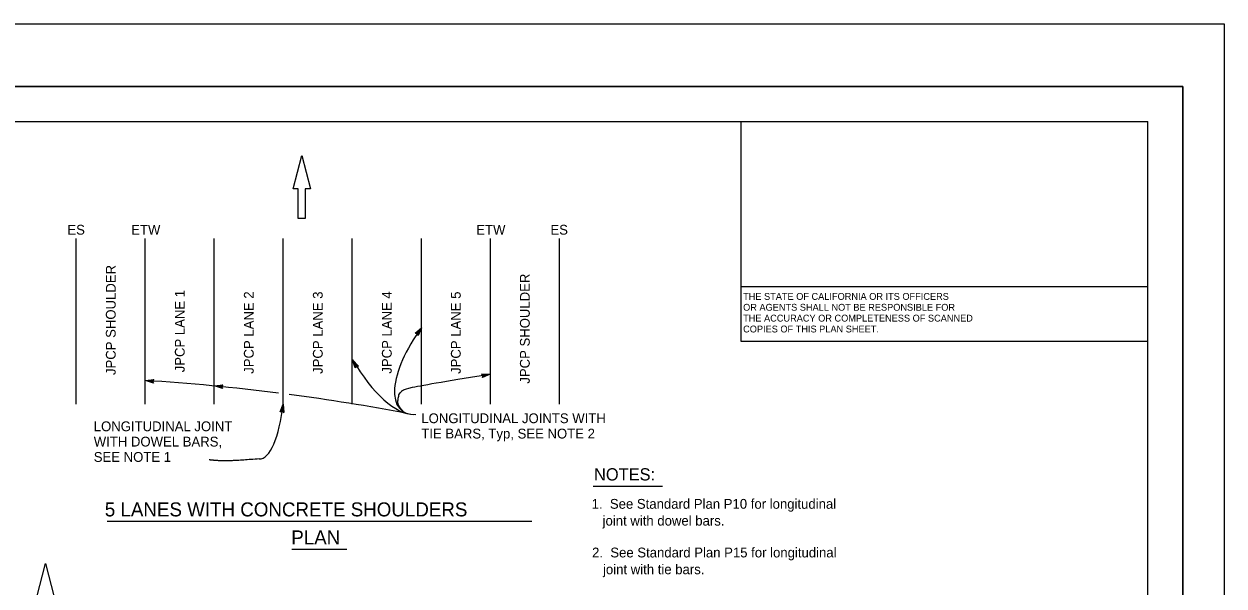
# Model space of a CAD drawing. Extents: x -894 to 866, y -476 to 714.
# Drawn here: x 10 to 866, y 313 to 714 of the extents above; entities that cross this region are included whole.
import ezdxf

# ---------------------------------------------------------------- set-up
doc = ezdxf.new("R2010")
doc.units = 0
for name, color, linetype in [('10 Sheet Format', 7, 'Continuous'), ('56 Stage 3 Anno', 7, 'Continuous'), ('57 Undefined', 7, 'Continuous'), ('60 Nongeo Data', 7, 'Continuous')]:
    doc.layers.add(name, color=color, linetype=linetype)

msp = doc.modelspace()

# ---------------------------------------------------------------- linework, layer by layer
at = {"layer": '10 Sheet Format'}
for p, q in [((-863.45, 668.96), (836.55, 668.96)), ((836.55, 668.96), (836.55, -431.04)), ((-813.45, 643.96), (811.55, 643.96)), ((521.56, 525.89), (521.56, 643.96)), ((811.55, -406.04), (811.55, 643.96)), ((202.16, 595.88), (208.3, 619.79)), ((208.3, 619.79), (214.44, 595.88)), ((205.8, 595.88), (202.16, 595.88)), ((205.8, 574.78), (205.8, 595.88)), ((210.8, 595.88), (210.8, 574.78)), ((214.44, 595.88), (210.8, 595.88)), ((208.3, 574.78), (205.8, 574.78)), ((210.8, 574.78), (208.3, 574.78)), ((811.55, 525.89), (521.56, 525.89)), ((521.56, 487.06), (521.56, 525.89)), ((811.55, 487.06), (521.56, 487.06)), ((19.36, 304.59), (25.5, 328.5)), ((25.5, 328.5), (31.64, 304.59))]:
    msp.add_line(p, q, dxfattribs=at)
for points in [[(-894.04, 713.55), (865.96, 713.55), (865.96, -476.45), (-894.04, -476.45)], [(-863.45, -431.04), (836.55, -431.04), (836.55, 668.96), (-863.45, 668.96)]]:
    msp.add_lwpolyline(points, close=True, dxfattribs=at)
at = {"layer": '56 Stage 3 Anno'}
for p, q in [((293.74, 496.84), (293.74, 496.84)), ((289.17, 492.87), (289.17, 492.87)), ((291.29, 491.31), (291.29, 491.31)), ((244.53, 473.91), (244.53, 473.91)), ((246.39, 468.16), (246.39, 468.16)), ((248.65, 469.49), (248.65, 469.49)), ((336.51, 463.77), (336.51, 463.77)), ((342.56, 463.68), (342.56, 463.68)), ((96.74, 459.07), (96.74, 459.07)), ((102.52, 457.27), (102.52, 457.27)), ((102.74, 459.89), (102.74, 459.89)), ((145.96, 455.27), (145.96, 455.27)), ((151.95, 456.08), (151.95, 456.08)), ((337.05, 461.2), (337.05, 461.2)), ((151.74, 453.47), (151.74, 453.47)), ((192.99, 436.7), (192.99, 436.7)), ((195.09, 442.38), (195.09, 442.38)), ((195.59, 436.35), (195.59, 436.35))]:
    msp.add_line(p, q, dxfattribs=at)
for points in [[(289.17, 492.87), (293.74, 496.84), (291.29, 491.31), (291.13, 491.69), (292.93, 495.74), (289.58, 492.83), (289.98, 492.79), (292.13, 494.65), (290.98, 492.06), (290.82, 492.44), (291.32, 493.56), (290.39, 492.75), (290.7, 492.72), (291.29, 491.31), (290.7, 492.72)], [(246.39, 468.16), (244.53, 473.91), (248.65, 469.49), (248.25, 469.49), (245.23, 472.74), (246.58, 468.51), (246.78, 468.87), (245.91, 471.57), (247.84, 469.5), (247.43, 469.5), (246.6, 470.4), (246.97, 469.23), (247.13, 469.5), (248.65, 469.49), (247.13, 469.5)], [(336.51, 463.77), (342.56, 463.68), (337.05, 461.2), (337.18, 461.58), (341.22, 463.4), (336.79, 463.47), (337.06, 463.17), (339.9, 463.13), (337.32, 461.96), (337.45, 462.35), (338.57, 462.85), (337.34, 462.87), (337.55, 462.64), (337.05, 461.2), (337.55, 462.64)], [(102.52, 457.27), (96.74, 459.07), (102.74, 459.89), (102.5, 459.56), (98.11, 458.96), (102.34, 457.63), (102.16, 458), (99.45, 458.84), (102.26, 459.23), (102.02, 458.9), (100.81, 458.73), (101.98, 458.36), (101.85, 458.65), (102.74, 459.89), (101.85, 458.65)], [(151.74, 453.47), (145.96, 455.27), (151.95, 456.09), (151.72, 455.75), (147.33, 455.16), (151.56, 453.83), (151.38, 454.2), (148.67, 455.04), (151.48, 455.42), (151.24, 455.09), (150.03, 454.93), (151.2, 454.56), (151.06, 454.84), (151.95, 456.09), (151.06, 454.84)], [(192.99, 436.7), (195.09, 442.38), (195.59, 436.35), (195.27, 436.61), (194.91, 441.02), (193.36, 436.86), (193.74, 437.02), (194.72, 439.69), (194.96, 436.86), (194.64, 437.12), (194.54, 438.34), (194.11, 437.18), (194.4, 437.31), (195.59, 436.35), (194.4, 437.31)]]:
    msp.add_lwpolyline(points, close=True, dxfattribs=at)
for centre, major_axis, ratio, start_param, end_param in [((320.76, 486.84), (41.38, 48.9), 0.427855, 1.724651, 3.510426), ((263.56, 504.32), (-30.27, 68.34), 0.412688, 1.84297, 2.958736), ((174.42, 485.49), (-3.99, 82.24), 0.265389, 3.120351, 4.15566)]:
    msp.add_ellipse(centre, major_axis=major_axis, ratio=ratio, start_param=start_param, end_param=end_param, dxfattribs=at)
for points in [[(280.52, 437.24), (276.61, 441.5), (276.97, 446.75), (278.24, 450.9), (284.4, 454.61), (342.56, 463.68)], [(177.95, 403.24), (156.86, 401.58), (146.11, 402.07), (142.19, 402.56)]]:
    msp.add_open_spline(points, degree=2, dxfattribs=at)
at = {"layer": '57 Undefined'}
for p, q in [((416.02, 383.75), (465.62, 383.75)), ((69.58, 358.86), (372.26, 358.86)), ((201.22, 338.83), (240.4, 338.83))]:
    msp.add_line(p, q, dxfattribs=at)
at = {"layer": '60 Nongeo Data'}
for p, q in [((47.49, 442.38), (47.49, 560.49)), ((96.7, 442.38), (96.7, 560.49)), ((145.91, 442.38), (145.91, 560.49)), ((195.12, 442.38), (195.12, 560.49)), ((244.34, 442.38), (244.34, 560.49)), ((293.55, 442.38), (293.55, 560.49)), ((342.76, 442.38), (342.76, 560.49)), ((391.97, 442.38), (391.97, 560.49))]:
    msp.add_line(p, q, dxfattribs=at)
for start, end in [(82.77532, 86.49734), (79.12053, 82.4736)]:
    msp.add_arc((7.05, -1005.49), 1467.36, start, end, dxfattribs=at)

# ---------------------------------------------------------------- texts
at = {"layer": '10 Sheet Format'}
for s, p in [('THE STATE OF CALIFORNIA OR ITS OFFICERS', (523.03, 516.71)), ('OR AGENTS SHALL NOT BE RESPONSIBLE FOR', (523.03, 508.96)), ('THE ACCURACY OR COMPLETENESS OF SCANNED', (523.03, 501.21)), ('COPIES OF THIS PLAN SHEET.', (523.03, 493.46))]:
    msp.add_text(s, height=4.9, dxfattribs=at).set_placement(p)
at = {"layer": '57 Undefined'}
for s, height, p in [('ES', 7, (41.13, 563.24)), ('ETW', 7, (86.66, 563.24)), ('ETW', 7, (332.73, 563.24)), ('ES', 7, (385.62, 563.24)), ('LONGITUDINAL JOINT', 7, (59.94, 422.99)), ('LONGITUDINAL JOINTS WITH', 7, (293.53, 428.73)), ('TIE BARS, Typ, SEE NOTE 2', 7, (293.53, 417.79)), ('WITH DOWEL BARS,', 7, (59.94, 412.06)), ('SEE NOTE 1', 7, (59.94, 401.12)), ('NOTES:', 8.75, (416.7, 387.83)), ('5 LANES WITH CONCRETE SHOULDERS', 10, (67.83, 362.2)), ('1.  See Standard Plan P10 for longitudinal', 7, (415.02, 367.66)), ('   joint with dowel bars.', 7, (415.02, 355.66)), ('PLAN', 10, (200.8, 342.18)), ('2.  See Standard Plan P15 for longitudinal', 7, (415.31, 332.94)), ('   joint with tie bars.', 7, (415.31, 320.94))]:
    msp.add_text(s, height=height, dxfattribs=at).set_placement(p)
for s, p in [('JPCP SHOULDER', (75.59, 463.06)), ('JPCP SHOULDER', (370.87, 456.9)), ('JPCP LANE 1', (124.8, 465.01)), ('JPCP LANE 2', (174.02, 463.96)), ('JPCP LANE 3', (223.23, 463.86)), ('JPCP LANE 4', (272.44, 464.05)), ('JPCP LANE 5', (321.65, 463.85))]:
    msp.add_text(s, height=7, rotation=90, dxfattribs=at).set_placement(p)

doc.saveas('drawing.dxf')
